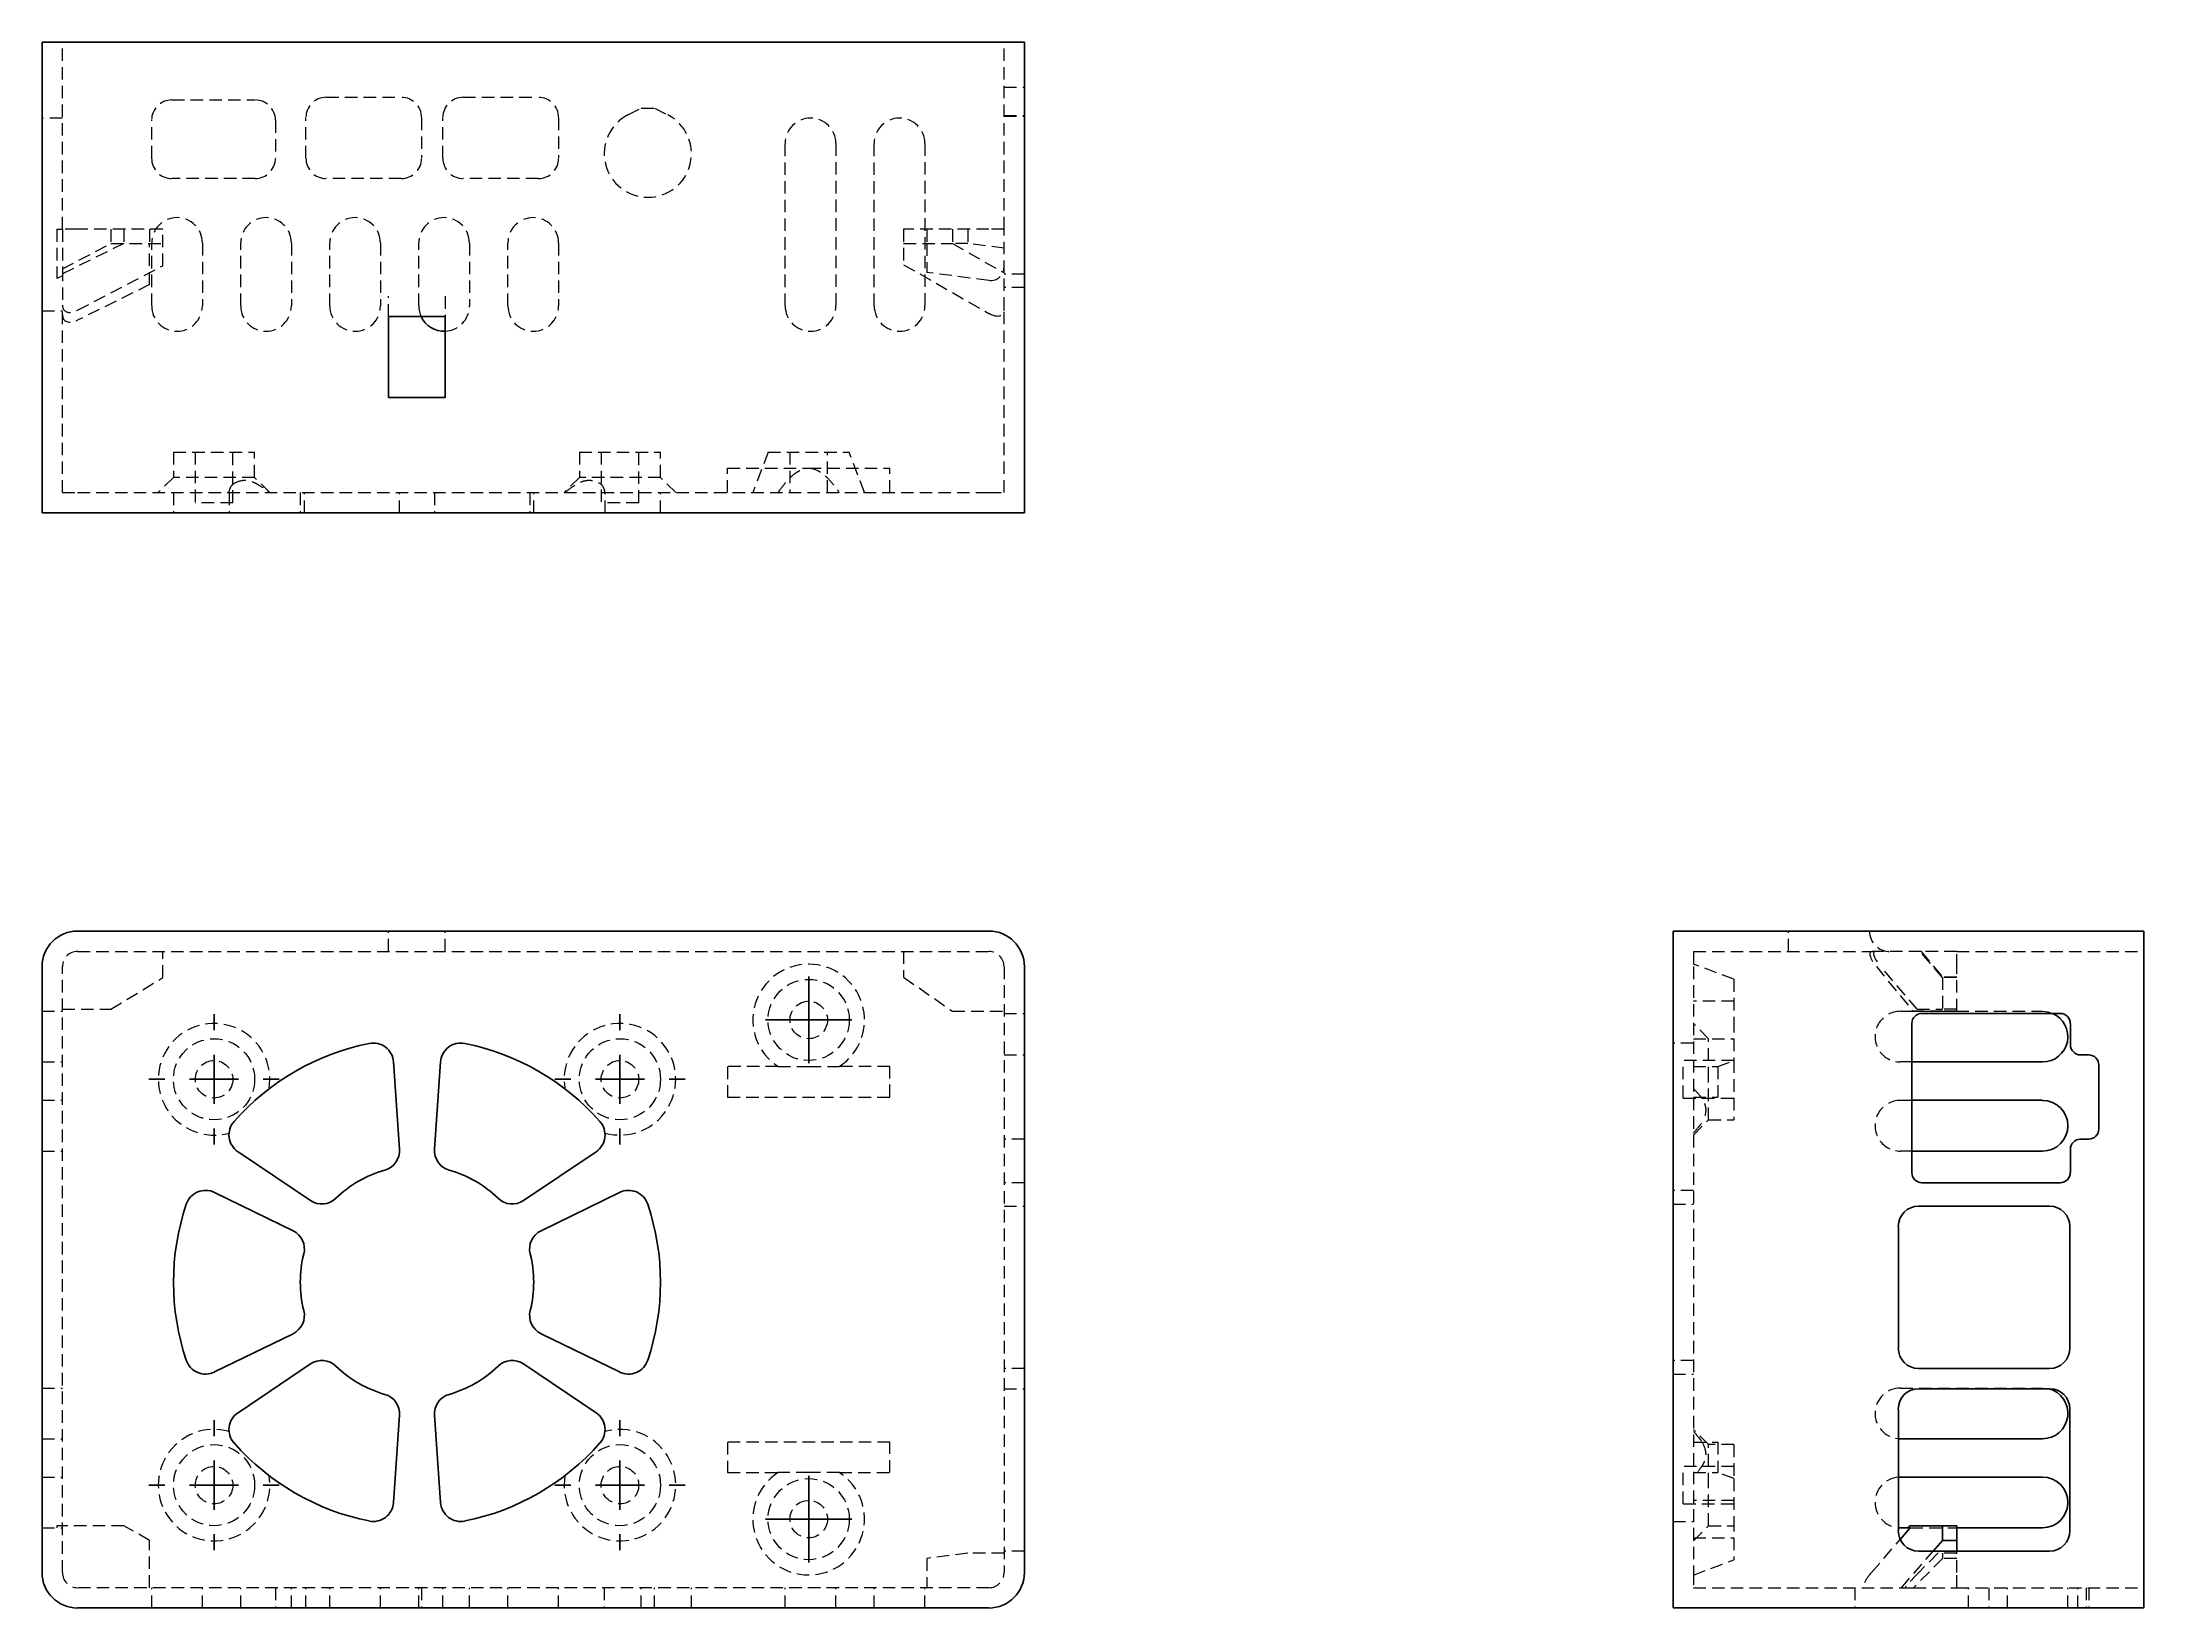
# Model space of a CAD drawing. Header units: millimetres. Extents: x 33 to 247, y 23 to 182.
import ezdxf

# ---------------------------------------------------------------- set-up
doc = ezdxf.new("R2010")
doc.units = ezdxf.units.MM
doc.linetypes.add('HIDDEN', pattern=[1.905, 1.27, -0.635])
doc.layers.add('10', color=7, linetype='Continuous')

# ---------------------------------------------------------------- blocks, each defined once
blk = doc.blocks.new('SW_CENTERMARKSYMBOL_0')
at = {"layer": '10', "color": 0}
for p, q in [((0, 5), (0, 6.63)), ((0, 0), (0, 2.5)), ((-5, 0), (-6.63, 0)), ((0, 0), (-2.5, 0)), ((0, 0), (0, -2.5)), ((0, 0), (2.5, 0)), ((5, 0), (6.63, 0)), ((0, -5), (0, -6.63))]:
    blk.add_line(p, q, dxfattribs=at)
blk = doc.blocks.new('SW_CENTERMARKSYMBOL_1')
at = {"layer": '10', "color": 0}
for p, q in [((0, 5), (0, 6.63)), ((0, 0), (0, 2.5)), ((-5, 0), (-6.63, 0)), ((0, 0), (-2.5, 0)), ((0, 0), (0, -2.5)), ((0, 0), (2.5, 0)), ((5, 0), (6.63, 0)), ((0, -5), (0, -6.63))]:
    blk.add_line(p, q, dxfattribs=at)
blk = doc.blocks.new('SW_CENTERMARKSYMBOL_2')
at = {"layer": '10', "color": 0}
for p, q in [((0, 5), (0, 6.63)), ((0, 0), (0, 2.5)), ((-5, 0), (-6.63, 0)), ((0, 0), (-2.5, 0)), ((0, 0), (0, -2.5)), ((0, 0), (2.5, 0)), ((5, 0), (6.63, 0)), ((0, -5), (0, -6.63))]:
    blk.add_line(p, q, dxfattribs=at)
blk = doc.blocks.new('SW_CENTERMARKSYMBOL_3')
at = {"layer": '10', "color": 0}
for p, q in [((0, 5), (0, 6.63)), ((0, 0), (0, 2.5)), ((-5, 0), (-6.63, 0)), ((0, 0), (-2.5, 0)), ((0, 0), (0, -2.5)), ((0, 0), (2.5, 0)), ((5, 0), (6.63, 0)), ((0, -5), (0, -6.63))]:
    blk.add_line(p, q, dxfattribs=at)
blk = doc.blocks.new('SW_CENTERMARKSYMBOL_4')
at = {"layer": '10', "color": 0}
for p, q in [((0, 2.5), (0, 4.41)), ((0, 0), (0, 2.5)), ((-2.5, 0), (-4.41, 0)), ((0, 0), (-2.5, 0)), ((0, 0), (0, -2.5)), ((0, 0), (2.5, 0)), ((2.5, 0), (4.41, 0)), ((0, -2.5), (0, -4.41))]:
    blk.add_line(p, q, dxfattribs=at)
blk = doc.blocks.new('SW_CENTERMARKSYMBOL_5')
at = {"layer": '10', "color": 0}
for p, q in [((0, 2.5), (0, 4.41)), ((0, 0), (0, 2.5)), ((-2.5, 0), (-4.41, 0)), ((0, 0), (-2.5, 0)), ((0, 0), (0, -2.5)), ((0, 0), (2.5, 0)), ((2.5, 0), (4.41, 0)), ((0, -2.5), (0, -4.41))]:
    blk.add_line(p, q, dxfattribs=at)

msp = doc.modelspace()

# ---------------------------------------------------------------- linework, layer by layer
at = {"color": 7, "linetype": 'Continuous', "lineweight": 25}
for p, q in [((36.62, 181.97), (33, 181.97)), ((33, 181.97), (33, 134.03)), ((129.38, 181.97), (36.62, 181.97)), ((133, 181.97), (129.38, 181.97)), ((133, 181.97), (133, 134.03)), ((68.26, 145.79), (68.26, 154.02)), ((68.26, 154.02), (74.04, 154.02)), ((74.04, 154.02), (74.04, 145.79)), ((74.04, 145.79), (68.26, 145.79)), ((36.62, 134.03), (33, 134.03)), ((129.38, 134.03), (36.62, 134.03)), ((133, 134.03), (129.38, 134.03)), ((129.38, 91.45), (36.62, 91.45)), ((199.03, 87.84), (199.03, 91.45)), ((246.97, 91.45), (199.03, 91.45)), ((246.97, 87.84), (246.97, 91.45)), ((33, 87.84), (33, 26.16)), ((133, 26.16), (133, 87.84)), ((199.03, 26.16), (199.03, 87.84)), ((246.97, 26.16), (246.97, 87.84)), ((223.34, 66.87), (223.34, 82.05)), ((224.37, 83.08), (238.44, 83.08)), ((239.48, 82.05), (239.48, 79.88)), ((68.77, 78.14), (69.39, 69.26)), ((72.95, 69.26), (73.57, 78.14)), ((236.64, 78.13), (223.34, 78.13)), ((240.51, 78.85), (241.34, 78.85)), ((242.37, 77.82), (242.37, 71.31)), ((223.34, 74.23), (236.64, 74.23)), ((60.32, 64.02), (52.95, 69)), ((89.4, 69), (82.02, 64.02)), ((236.64, 69.06), (223.34, 69.06)), ((239.48, 69.24), (239.48, 66.87)), ((241.34, 70.27), (240.51, 70.27)), ((50.55, 64.85), (58.55, 60.94)), ((83.8, 60.94), (91.8, 64.85)), ((238.44, 65.83), (224.37, 65.83)), ((224.03, 63.46), (237.36, 63.46)), ((221.97, 48.99), (221.97, 61.39)), ((239.43, 61.39), (239.43, 48.99)), ((58.55, 50.47), (50.55, 46.57)), ((91.8, 46.57), (83.8, 50.47)), ((52.95, 42.42), (60.32, 47.39)), ((82.02, 47.39), (89.4, 42.42)), ((237.36, 46.93), (224.03, 46.93)), ((221.97, 30.4), (221.97, 42.8)), ((224.03, 44.86), (237.36, 44.86)), ((239.43, 42.8), (239.43, 30.4)), ((69.39, 42.16), (68.77, 33.28)), ((73.57, 33.28), (72.95, 42.16)), ((222.17, 39.77), (221.97, 39.78)), ((236.64, 39.77), (222.17, 39.77)), ((221.97, 35.87), (222.17, 35.87)), ((222.17, 35.87), (236.64, 35.87)), ((222.17, 30.71), (221.97, 30.72)), ((222.16, 29.53), (223.18, 30.71)), ((223.18, 30.71), (222.17, 30.71)), ((223.09, 30.92), (222.91, 30.71)), ((226.46, 30.92), (223.09, 30.92)), ((226.46, 29.43), (226.46, 30.92)), ((227.91, 30.92), (226.46, 30.92)), ((227.91, 29.43), (227.91, 30.92)), ((236.64, 30.71), (227.91, 30.71)), ((237.36, 28.33), (224.03, 28.33)), ((225.51, 28.33), (226.46, 29.43)), ((227.91, 29.43), (226.46, 29.43)), ((227.91, 28.33), (227.91, 29.43)), ((199.03, 22.55), (199.03, 26.16)), ((246.97, 22.55), (246.97, 26.16)), ((36.62, 22.55), (129.38, 22.55)), ((246.97, 22.55), (199.03, 22.55))]:
    msp.add_line(p, q, dxfattribs=at)
at = {"color": 7, "linetype": 'HIDDEN', "lineweight": 18}
for p, q in [((35.07, 162.91), (35.07, 181.97)), ((130.93, 162.91), (130.93, 181.97)), ((46.22, 176.07), (54.69, 176.07)), ((61.93, 176.34), (69.57, 176.34)), ((75.87, 176.34), (83.52, 176.34)), ((130.93, 177.37), (133, 177.37)), ((35.07, 174.22), (33, 174.22)), ((44.16, 170.14), (44.16, 174)), ((56.76, 174), (56.76, 170.14)), ((59.86, 170.14), (59.86, 174.27)), ((71.64, 174.27), (71.64, 170.14)), ((73.81, 170.14), (73.81, 174.27)), ((85.58, 174.27), (85.58, 170.14)), ((92.64, 174.55), (94, 175.25)), ((94, 175.25), (95.35, 175.25)), ((95.35, 175.25), (96.71, 174.55)), ((130.93, 174.48), (133, 174.48)), ((130.93, 174.43), (133, 174.43)), ((108.65, 155.11), (108.65, 171.64)), ((113.81, 171.64), (113.81, 155.11)), ((117.71, 155.11), (117.71, 171.64)), ((122.88, 171.64), (122.88, 155.11)), ((54.69, 168.07), (46.22, 168.07)), ((69.57, 168.07), (61.93, 168.07)), ((83.52, 168.07), (75.87, 168.07)), ((34.51, 162.91), (34.51, 158.09)), ((34.51, 162.91), (35.07, 162.91)), ((36.62, 162.91), (35.07, 162.91)), ((35.07, 162.91), (35.07, 158.88)), ((45.29, 162.91), (36.62, 162.91)), ((40.01, 162.91), (40.01, 161.46)), ((41.33, 162.91), (41.33, 161.46)), ((43.95, 162.91), (43.95, 161.46)), ((45.29, 159.18), (45.29, 162.91)), ((129.38, 162.91), (120.71, 162.91)), ((120.71, 162.91), (120.71, 159.3)), ((123.08, 162.91), (123.08, 161.46)), ((125.68, 162.91), (125.68, 161.46)), ((127.24, 162.91), (127.24, 161.46)), ((130.93, 162.91), (129.38, 162.91)), ((130.93, 158.46), (130.93, 162.91)), ((41.33, 161.46), (34.51, 158.09)), ((35.07, 158.88), (40.01, 161.46)), ((40.01, 161.46), (45.29, 161.46)), ((43.95, 157.28), (43.95, 161.46)), ((44.16, 155.11), (44.16, 161.51)), ((49.32, 161.51), (49.32, 155.11)), ((53.22, 155.11), (53.22, 161.51)), ((58.39, 161.51), (58.39, 155.11)), ((62.29, 155.11), (62.29, 161.51)), ((67.45, 161.51), (67.45, 155.11)), ((71.35, 155.11), (71.35, 161.51)), ((76.52, 161.51), (76.52, 155.11)), ((80.42, 155.11), (80.42, 161.51)), ((85.58, 161.51), (85.58, 155.11)), ((120.71, 161.46), (125.68, 161.46)), ((123.08, 161.46), (123.08, 158.51)), ((125.68, 161.46), (130.93, 158.46)), ((127.24, 161.46), (125.68, 161.46)), ((130.93, 160.98), (127.24, 161.46)), ((35.07, 158.88), (35.07, 155.18)), ((36.62, 154.67), (45.29, 159.18)), ((120.71, 159.3), (129.38, 154.34)), ((129.38, 157.7), (123.08, 158.51)), ((130.93, 154.73), (130.93, 158.46)), ((133, 158.34), (130.93, 158.34)), ((35.07, 158.18), (34.51, 157.91)), ((34.51, 158.09), (34.51, 157.91)), ((43.95, 157.28), (36.62, 153.65)), ((133, 156.97), (130.93, 156.97)), ((33, 154.59), (35.07, 154.59)), ((35.07, 136.1), (35.07, 155.18)), ((68.26, 154.02), (68.26, 156.09)), ((74.04, 156.09), (74.04, 154.02)), ((130.93, 136.1), (130.93, 154.73)), ((46.38, 140.23), (54.64, 140.23)), ((46.38, 140.23), (46.38, 137.65)), ((48.6, 140.23), (48.6, 135.07)), ((52.42, 135.07), (52.42, 140.23)), ((54.64, 137.65), (54.64, 140.23)), ((87.7, 140.23), (95.96, 140.23)), ((87.7, 140.23), (87.7, 137.65)), ((89.92, 140.23), (89.92, 135.07)), ((93.74, 135.07), (93.74, 140.23)), ((95.96, 137.65), (95.96, 140.23)), ((106.91, 140.23), (105.36, 136.1)), ((106.91, 140.23), (115.17, 140.23)), ((109.13, 140.23), (109.13, 136.1)), ((112.95, 136.1), (112.95, 140.23)), ((116.72, 136.1), (115.17, 140.23)), ((46.38, 137.65), (44.83, 136.1)), ((54.64, 137.65), (46.38, 137.65)), ((56.19, 136.1), (54.64, 137.65)), ((87.7, 137.65), (86.15, 136.1)), ((95.96, 137.65), (87.7, 137.65)), ((97.51, 136.1), (95.96, 137.65)), ((102.78, 138.58), (111.04, 138.58)), ((102.78, 136.1), (102.78, 138.58)), ((111.04, 138.58), (119.31, 138.58)), ((119.31, 136.1), (119.31, 138.58)), ((35.07, 136.1), (36.62, 136.1)), ((36.62, 136.1), (129.38, 136.1)), ((46.38, 136.1), (46.38, 134.03)), ((52.42, 135.07), (48.6, 135.07)), ((52.04, 136.1), (52.04, 134.03)), ((59.29, 136.1), (59.29, 134.03)), ((59.71, 134.03), (59.71, 136.1)), ((69.4, 134.03), (69.4, 136.1)), ((72.94, 136.1), (72.94, 134.03)), ((82.64, 136.1), (82.64, 134.03)), ((83.05, 134.03), (83.05, 136.1)), ((93.74, 135.07), (89.92, 135.07)), ((90.31, 134.03), (90.31, 136.1)), ((95.96, 134.03), (95.96, 136.1)), ((129.38, 136.1), (130.93, 136.1)), ((68.26, 89.39), (68.26, 91.45)), ((74.04, 89.39), (74.04, 91.45)), ((210.79, 89.39), (210.79, 91.45)), ((35.07, 26.16), (35.07, 87.84)), ((36.62, 89.39), (129.38, 89.39)), ((45.29, 86.72), (45.29, 89.39)), ((120.71, 89.39), (120.71, 86.76)), ((130.93, 87.84), (130.93, 26.16)), ((201.1, 89.39), (219.34, 89.39)), ((201.1, 89.39), (201.1, 87.84)), ((205.23, 86.55), (201.1, 88.1)), ((201.1, 87.84), (201.1, 26.16)), ((224.3, 89.39), (219.34, 89.39)), ((219.73, 87.84), (223.46, 83.29)), ((223.88, 83.5), (220.18, 87.84)), ((226.46, 86.72), (224.18, 89.39)), ((227.91, 89.39), (224.3, 89.39)), ((224.3, 89.39), (226.46, 86.76)), ((227.91, 89.39), (246.97, 89.39)), ((227.91, 87.84), (227.91, 89.39)), ((227.91, 83.29), (227.91, 87.84)), ((40.01, 83.5), (45.29, 86.72)), ((120.71, 86.76), (125.68, 83.29)), ((205.23, 86.55), (205.23, 82.41)), ((226.46, 86.76), (226.46, 83.29)), ((227.91, 86.76), (226.46, 86.76)), ((227.91, 86.72), (226.46, 86.72)), ((35.07, 83.5), (40.01, 83.5)), ((205.23, 84.32), (201.1, 84.32)), ((223.88, 83.5), (226.46, 83.5)), ((227.91, 83.5), (226.46, 83.5)), ((33, 83.29), (35.07, 83.29)), ((125.68, 83.29), (130.93, 83.29)), ((130.93, 83.08), (133, 83.08)), ((202.65, 80.5), (201.1, 82.05)), ((205.23, 82.41), (205.23, 78.28)), ((222.17, 83.29), (236.64, 83.29)), ((223.46, 83.29), (227.91, 83.29)), ((226.46, 83.29), (223.46, 83.29)), ((227.91, 83.29), (226.46, 83.29)), ((201.1, 80.06), (199.03, 80.06)), ((201.1, 80.5), (205.23, 80.5)), ((202.65, 76.37), (202.65, 80.5)), ((33, 78.13), (35.07, 78.13)), ((107.93, 77.66), (102.78, 77.66)), ((102.78, 77.66), (102.78, 74.56)), ((119.31, 77.66), (114.16, 77.66)), ((119.31, 74.56), (119.31, 77.66)), ((130.93, 78.85), (133, 78.85)), ((200.07, 76.37), (200.07, 78.28)), ((205.23, 78.28), (200.07, 78.28)), ((201.1, 77.66), (203.58, 77.66)), ((203.58, 77.66), (205.23, 78.28)), ((203.58, 77.66), (203.58, 74.56)), ((205.23, 78.28), (205.23, 76.37)), ((223.34, 78.13), (222.17, 78.13)), ((200.07, 74.46), (200.07, 76.37)), ((202.65, 72.24), (202.65, 76.37)), ((205.23, 76.37), (205.23, 72.24)), ((33, 74.23), (35.07, 74.23)), ((102.78, 74.56), (119.31, 74.56)), ((200.07, 74.46), (205.23, 74.46)), ((201.1, 74.56), (203.58, 74.56)), ((222.17, 74.23), (223.34, 74.23)), ((201.1, 70.69), (202.65, 72.24)), ((202.65, 72.24), (205.23, 72.24)), ((33, 69.06), (35.07, 69.06)), ((133, 70.27), (130.93, 70.27)), ((223.34, 69.06), (222.17, 69.06)), ((133, 65.83), (130.93, 65.83)), ((201.1, 65.06), (199.03, 65.06)), ((130.93, 63.46), (133, 63.46)), ((199.03, 63.67), (201.1, 63.67)), ((201.1, 47.75), (199.03, 47.75)), ((33, 44.94), (35.07, 44.94)), ((133, 46.93), (130.93, 46.93)), ((199.03, 46.36), (201.1, 46.36)), ((222.17, 44.94), (236.64, 44.94)), ((130.93, 44.86), (133, 44.86)), ((202.65, 39.18), (201.1, 40.73)), ((33, 39.77), (35.07, 39.77)), ((119.31, 39.44), (102.78, 39.44)), ((102.78, 39.44), (102.78, 36.34)), ((119.31, 36.34), (119.31, 39.44)), ((201.1, 39.44), (203.58, 39.44)), ((202.65, 35.05), (202.65, 39.18)), ((205.23, 39.18), (202.65, 39.18)), ((203.58, 39.44), (203.58, 36.34)), ((205.23, 39.18), (205.23, 35.72)), ((200.07, 35.05), (200.07, 36.96)), ((205.23, 36.96), (200.07, 36.96)), ((33, 35.87), (35.07, 35.87)), ((102.78, 36.34), (107.93, 36.34)), ((114.16, 36.34), (119.31, 36.34)), ((200.07, 33.14), (200.07, 35.05)), ((201.1, 36.34), (203.58, 36.34)), ((202.65, 30.92), (202.65, 35.05)), ((205.23, 35.72), (203.58, 36.34)), ((205.23, 35.72), (205.23, 31.59)), ((200.07, 33.14), (205.23, 33.14)), ((205.23, 33.5), (201.1, 33.5)), ((33, 30.71), (35.07, 30.71)), ((34.51, 30.92), (34.51, 30.71)), ((41.33, 30.92), (34.51, 30.92)), ((43.95, 29.43), (41.33, 30.92)), ((199.03, 31.36), (201.1, 31.36)), ((201.1, 29.37), (202.65, 30.92)), ((202.65, 30.92), (205.23, 30.92)), ((205.23, 31.59), (205.23, 27.45)), ((223.18, 30.71), (227.91, 30.71)), ((43.95, 24.61), (43.95, 29.43)), ((127.24, 28.13), (123.08, 27.59)), ((130.93, 28.13), (127.24, 28.13)), ((133, 28.33), (130.93, 28.33)), ((201.1, 29.68), (205.23, 29.68)), ((219.23, 26.16), (222.16, 29.53)), ((222.28, 24.61), (225.51, 28.33)), ((225.98, 28.13), (224.04, 26.16)), ((227.91, 28.13), (225.98, 28.13)), ((226.46, 28.13), (226.46, 27.59)), ((227.91, 28.13), (227.91, 28.33)), ((227.91, 26.16), (227.91, 28.13)), ((123.08, 27.59), (123.08, 24.61)), ((201.1, 25.9), (205.23, 27.45)), ((201.1, 26.16), (201.1, 24.61)), ((226.46, 27.59), (223.51, 24.61)), ((227.91, 27.59), (226.46, 27.59)), ((227.91, 24.61), (227.91, 26.16)), ((129.38, 24.61), (36.62, 24.61)), ((44.16, 22.55), (44.16, 24.61)), ((49.32, 22.55), (49.32, 24.61)), ((53.22, 22.55), (53.22, 24.61)), ((56.76, 24.61), (56.76, 22.55)), ((58.39, 22.55), (58.39, 24.61)), ((59.86, 22.55), (59.86, 24.61)), ((62.29, 22.55), (62.29, 24.61)), ((67.45, 22.55), (67.45, 24.61)), ((71.35, 22.55), (71.35, 24.61)), ((71.64, 24.61), (71.64, 22.55)), ((73.81, 22.55), (73.81, 24.61)), ((76.52, 22.55), (76.52, 24.61)), ((80.42, 22.55), (80.42, 24.61)), ((85.58, 22.55), (85.58, 24.61)), ((90.23, 24.61), (90.23, 22.55)), ((94, 22.55), (94, 24.61)), ((95.35, 22.55), (95.35, 24.61)), ((99.12, 22.55), (99.12, 24.61)), ((108.65, 22.55), (108.65, 24.61)), ((113.81, 22.55), (113.81, 24.61)), ((117.71, 22.55), (117.71, 24.61)), ((122.88, 22.55), (122.88, 24.61)), ((201.1, 24.61), (222.7, 24.61)), ((217.52, 24.61), (217.52, 22.55)), ((222.7, 24.61), (223.51, 24.61)), ((223.51, 24.61), (227.91, 24.61)), ((227.91, 24.61), (246.97, 24.61)), ((229.1, 22.55), (229.1, 24.61)), ((231.16, 24.61), (231.16, 22.55)), ((233.07, 22.55), (233.07, 24.61)), ((239.22, 22.55), (239.22, 24.61)), ((240.25, 22.55), (240.25, 24.61)), ((241.07, 24.61), (241.07, 22.55)), ((241.34, 24.61), (241.34, 22.55))]:
    msp.add_line(p, q, dxfattribs=at)
at = {"color": 7, "linetype": 'HIDDEN', "lineweight": 18, "flags": 128}
for points in [[(236.64, 83.29), (237.17, 83.23), (237.65, 83.08)], [(236.64, 44.94), (237.17, 44.88), (237.26, 44.86)]]:
    msp.add_lwpolyline(points, dxfattribs=at)
at = {"color": 7, "linetype": 'HIDDEN', "lineweight": 18}
for centre, radius in [((111.04, 82.41), 4.13), ((111.04, 82.41), 1.91), ((50.51, 76.37), 4.13), ((91.83, 76.37), 4.13), ((50.51, 76.37), 1.91), ((91.83, 76.37), 1.91), ((50.51, 35.05), 4.13), ((91.83, 35.05), 4.13), ((50.51, 35.05), 1.91), ((91.83, 35.05), 1.91), ((111.04, 31.59), 4.13), ((111.04, 31.59), 1.91)]:
    msp.add_circle(centre, radius, dxfattribs=at)
for centre, radius, start, end in [((46.22, 174), 2.07, 90, 180), ((54.69, 174), 2.07, 0, 90), ((61.93, 174.27), 2.07, 90, 180), ((69.57, 174.27), 2.07, 0, 90), ((75.87, 174.27), 2.07, 90, 180), ((83.52, 174.27), 2.07, 0, 90), ((94.67, 170.6), 4.44, 117.2235, 62.7765), ((111.23, 171.64), 2.58, 360, 180), ((120.29, 171.64), 2.58, 360, 180), ((46.22, 170.14), 2.07, 180, 270), ((54.69, 170.14), 2.07, 270, 0), ((61.93, 170.14), 2.07, 180, 270), ((69.57, 170.14), 2.07, 270, 0), ((75.87, 170.14), 2.07, 180, 270), ((83.52, 170.14), 2.07, 270, 0), ((46.74, 161.51), 2.58, 0, 180), ((55.8, 161.51), 2.58, 0, 180), ((64.87, 161.51), 2.58, 0, 180), ((73.93, 161.51), 2.58, 0, 180), ((83, 161.51), 2.58, 0, 180), ((46.74, 155.11), 2.58, 180, 0), ((55.8, 155.11), 2.58, 180, 0), ((64.87, 155.11), 2.58, 180, 0), ((73.93, 155.11), 2.58, 180, 204.8286), ((73.93, 155.11), 2.58, 272.4071, 0), ((83, 155.11), 2.58, 180, 0), ((111.23, 155.11), 2.58, 180, 360), ((120.29, 155.11), 2.58, 180, 360), ((221.09, 91.45), 2.07, 180, 270), ((36.62, 87.84), 1.55, 90, 180), ((111.04, 82.41), 5.68, 303.2419, 236.7581), ((129.38, 87.84), 1.55, 0, 90), ((50.51, 76.37), 5.68, 350.1955, 285.6581), ((91.83, 76.37), 5.68, 254.3419, 189.8045), ((222.17, 80.71), 2.58, 90, 270.0001), ((222.17, 71.64), 2.58, 90, 270.0001), ((222.17, 42.36), 2.58, 89.9999, 265.4114), ((50.51, 35.05), 5.68, 74.3419, 9.8045), ((91.83, 35.05), 5.68, 170.1955, 105.6581), ((111.04, 31.59), 5.68, 123.2419, 56.7581), ((222.17, 33.29), 2.58, 94.5886, 265.4114), ((36.62, 26.16), 1.55, 180, 270), ((129.38, 26.16), 1.55, 270, 0)]:
    msp.add_arc(centre, radius, start, end, dxfattribs=at)
at = {"color": 7, "linetype": 'Continuous', "lineweight": 25}
for centre, radius, start, end in [((73.93, 155.11), 2.58, 204.8286, 272.4071), ((36.62, 87.84), 3.62, 90, 180), ((129.38, 87.84), 3.62, 0, 90), ((224.37, 82.05), 1.03, 90, 180), ((236.64, 80.71), 2.58, 270, 66.9261), ((238.44, 82.05), 1.03, 0, 90), ((71.17, 55.71), 24.79, 101.3165, 138.6835), ((66.71, 77.99), 2.07, 4, 101.3165), ((75.63, 77.99), 2.07, 78.6835, 176), ((71.17, 55.71), 24.79, 41.3165, 78.6835), ((240.51, 79.88), 1.03, 180, 270), ((241.34, 77.82), 1.03, 0, 90), ((236.64, 71.64), 2.58, 270, 90), ((54.1, 70.71), 2.07, 138.6835, 236), ((88.24, 70.71), 2.07, 304, 41.3165), ((241.34, 71.31), 1.03, 270, 0), ((67.33, 69.12), 2.07, 285.9779, 4), ((75.01, 69.12), 2.07, 176, 254.0221), ((240.51, 69.24), 1.03, 90, 180), ((71.17, 55.71), 11.88, 105.9779, 134.0221), ((71.17, 55.71), 11.88, 45.9779, 74.0221), ((224.37, 66.87), 1.03, 180, 270), ((238.44, 66.87), 1.03, 270, 0), ((49.64, 62.99), 2.07, 64, 161.3165), ((61.48, 65.74), 2.07, 236, 314.0221), ((80.86, 65.74), 2.07, 225.9779, 304), ((92.7, 62.99), 2.07, 18.6835, 116), ((71.17, 55.71), 24.79, 161.3165, 198.6835), ((71.17, 55.71), 24.79, 341.3165, 18.6835), ((224.03, 61.39), 2.07, 90, 180), ((237.36, 61.39), 2.07, 0, 90), ((57.64, 59.09), 2.07, 345.9779, 64), ((84.7, 59.09), 2.07, 116, 194.0221), ((71.17, 55.71), 11.88, 165.9779, 194.0221), ((71.17, 55.71), 11.88, 345.9779, 14.0221), ((57.64, 52.33), 2.07, 296, 14.0221), ((84.7, 52.33), 2.07, 165.9779, 244), ((49.64, 48.43), 2.07, 198.6835, 296), ((61.48, 45.68), 2.07, 45.9779, 124), ((71.17, 55.71), 11.88, 225.9779, 254.0221), ((71.17, 55.71), 11.88, 285.9779, 314.0221), ((80.86, 45.68), 2.07, 56, 134.0221), ((92.7, 48.43), 2.07, 244, 341.3165), ((224.03, 48.99), 2.07, 180, 270), ((237.36, 48.99), 2.07, 270, 0), ((67.33, 42.3), 2.07, 356, 74.0221), ((75.01, 42.3), 2.07, 105.9779, 184), ((224.03, 42.8), 2.07, 90, 180), ((236.64, 42.36), 2.58, 270, 75.9301), ((237.36, 42.8), 2.07, 0, 90), ((54.1, 40.7), 2.07, 124, 221.3165), ((88.24, 40.7), 2.07, 318.6835, 56), ((71.17, 55.71), 24.79, 221.3165, 258.6835), ((71.17, 55.71), 24.79, 281.3165, 318.6835), ((236.64, 33.29), 2.58, 270, 90), ((66.71, 33.42), 2.07, 258.6835, 356), ((75.63, 33.42), 2.07, 184, 281.3165), ((224.03, 30.4), 2.07, 180, 270), ((237.36, 30.4), 2.07, 270, 0), ((36.62, 26.16), 3.62, 180, 270), ((129.38, 26.16), 3.62, 270, 0)]:
    msp.add_arc(centre, radius, start, end, dxfattribs=at)
at = {"color": 7, "linetype": 'HIDDEN', "lineweight": 18}
for centre, major_axis, ratio, start_param, end_param in [((129.38, 159.24), (1.16, -1.16), 0.878373, 5.433126, 7.003922), ((36.62, 155.99), (1.35, 1.35), 0.561286, 2.630126, 4.200923), ((36.62, 155), (1.34, 1.34), 0.581689, 2.614746, 4.185542), ((129.38, 155.62), (1.37, -1.37), 0.522182, 5.193625, 6.764421), ((220.62, 87.84), (-1.48, 1.48), 0.313903, 5.979023, 7.549819), ((220.99, 87.84), (1.49, -1.49), 0.280996, 2.867661, 4.438457), ((220, 26.16), (1.5, 1.5), 0.264471, 1.829347, 3.400144), ((224.24, 26.16), (1.55, 1.55), 0.064751, 1.635458, 3.206254)]:
    msp.add_ellipse(centre, major_axis=major_axis, ratio=ratio, start_param=start_param, end_param=end_param, dxfattribs=at)
for points, knots in [([(52.04, 136.1), (52.06, 136.28), (52.11, 136.46), (52.23, 136.7), (52.28, 136.78), (52.4, 136.92), (52.47, 136.98), (52.55, 137.03)], [0, 0, 0, 0, 0.5, 0.5, 0.75, 0.75, 1, 1, 1, 1]), ([(52.55, 137.03), (52.82, 137.19), (53.1, 137.3), (53.56, 137.36), (53.71, 137.36), (54.02, 137.32), (54.18, 137.29), (54.49, 137.18), (54.64, 137.11), (54.94, 136.95), (55.09, 136.86), (55.54, 136.57), (55.82, 136.34), (56.11, 136.1)], [0, 0, 0, 0, 0.25, 0.25, 0.375, 0.375, 0.5, 0.5, 0.625, 0.625, 0.75, 0.75, 1, 1, 1, 1]), ([(86.23, 136.1), (86.52, 136.34), (86.81, 136.57), (87.25, 136.86), (87.4, 136.96), (87.7, 137.11), (87.86, 137.18), (88.17, 137.29), (88.32, 137.32), (88.63, 137.36), (88.79, 137.36), (89.24, 137.3), (89.52, 137.19), (89.79, 137.03)], [0, 0, 0, 0, 0.25, 0.25, 0.375, 0.375, 0.5, 0.5, 0.625, 0.625, 0.75, 0.75, 1, 1, 1, 1]), ([(90.3, 136.1), (90.28, 136.28), (90.24, 136.46), (90.12, 136.7), (90.07, 136.78), (89.95, 136.92), (89.88, 136.98), (89.79, 137.03)], [0, 0, 0, 0, 0.5, 0.5, 0.75, 0.75, 1, 1, 1, 1]), ([(107.93, 136.1), (108.22, 136.53), (108.5, 136.9), (109.04, 137.52), (109.3, 137.77), (110.06, 138.38), (110.55, 138.58), (111.04, 138.58)], [0, 0, 0, 0, 0.25, 0.25, 0.5, 0.5, 1, 1, 1, 1]), ([(111.04, 138.58), (111.54, 138.58), (112.02, 138.38), (112.78, 137.77), (113.04, 137.52), (113.58, 136.9), (113.86, 136.53), (114.16, 136.1)], [0, 0, 0, 0, 0.5, 0.5, 0.75, 0.75, 1, 1, 1, 1]), ([(107.93, 77.66), (108.22, 77.66), (108.5, 77.66), (109.04, 77.66), (109.3, 77.66), (110.06, 77.66), (110.55, 77.66), (111.04, 77.66)], [0, 0, 0, 0, 0.25, 0.25, 0.5, 0.5, 1, 1, 1, 1]), ([(111.04, 77.66), (111.54, 77.66), (112.02, 77.66), (112.78, 77.66), (113.04, 77.66), (113.58, 77.66), (113.86, 77.66), (114.16, 77.66)], [0, 0, 0, 0, 0.5, 0.5, 0.75, 0.75, 1, 1, 1, 1]), ([(201.1, 75.4), (201.34, 75.18), (201.57, 74.95), (201.86, 74.58), (201.96, 74.45), (202.11, 74.19), (202.18, 74.05), (202.29, 73.76), (202.32, 73.62), (202.36, 73.31), (202.36, 73.16), (202.3, 72.69), (202.19, 72.38), (202.03, 72.08)], [0, 0, 0, 0, 0.25, 0.25, 0.375, 0.375, 0.5, 0.5, 0.625, 0.625, 0.75, 0.75, 1, 1, 1, 1]), ([(201.1, 70.9), (201.28, 71.1), (201.46, 71.29), (201.7, 71.59), (201.78, 71.69), (201.92, 71.89), (201.98, 71.98), (202.03, 72.08)], [0, 0, 0, 0, 0.5, 0.5, 0.75, 0.75, 1, 1, 1, 1]), ([(201.1, 40.52), (201.28, 40.32), (201.46, 40.13), (201.7, 39.83), (201.78, 39.73), (201.92, 39.53), (201.98, 39.43), (202.03, 39.34)], [0, 0, 0, 0, 0.5, 0.5, 0.75, 0.75, 1, 1, 1, 1]), ([(202.03, 39.34), (202.19, 39.03), (202.3, 38.73), (202.36, 38.26), (202.36, 38.1), (202.32, 37.8), (202.29, 37.66), (202.18, 37.37), (202.11, 37.23), (201.95, 36.96), (201.86, 36.83), (201.57, 36.46), (201.34, 36.23), (201.1, 36.02)], [0, 0, 0, 0, 0.25, 0.25, 0.375, 0.375, 0.5, 0.5, 0.625, 0.625, 0.75, 0.75, 1, 1, 1, 1]), ([(111.04, 36.34), (110.55, 36.34), (110.06, 36.34), (109.3, 36.34), (109.04, 36.34), (108.5, 36.34), (108.22, 36.34), (107.93, 36.34)], [0, 0, 0, 0, 0.5, 0.5, 0.75, 0.75, 1, 1, 1, 1]), ([(114.16, 36.34), (113.86, 36.34), (113.58, 36.34), (113.04, 36.34), (112.78, 36.34), (112.02, 36.34), (111.54, 36.34), (111.04, 36.34)], [0, 0, 0, 0, 0.25, 0.25, 0.5, 0.5, 1, 1, 1, 1])]:
    msp.add_open_spline(points, degree=3, knots=knots, dxfattribs=at)

# ---------------------------------------------------------------- block references
at = {"layer": '10'}
for name, p in [('SW_CENTERMARKSYMBOL_5', (111.04, 82.41)), ('SW_CENTERMARKSYMBOL_3', (50.51, 76.37)), ('SW_CENTERMARKSYMBOL_1', (91.83, 76.37)), ('SW_CENTERMARKSYMBOL_2', (50.51, 35.05)), ('SW_CENTERMARKSYMBOL_0', (91.83, 35.05)), ('SW_CENTERMARKSYMBOL_4', (111.04, 31.59))]:
    msp.add_blockref(name, p, dxfattribs=at)

doc.saveas('drawing.dxf')
